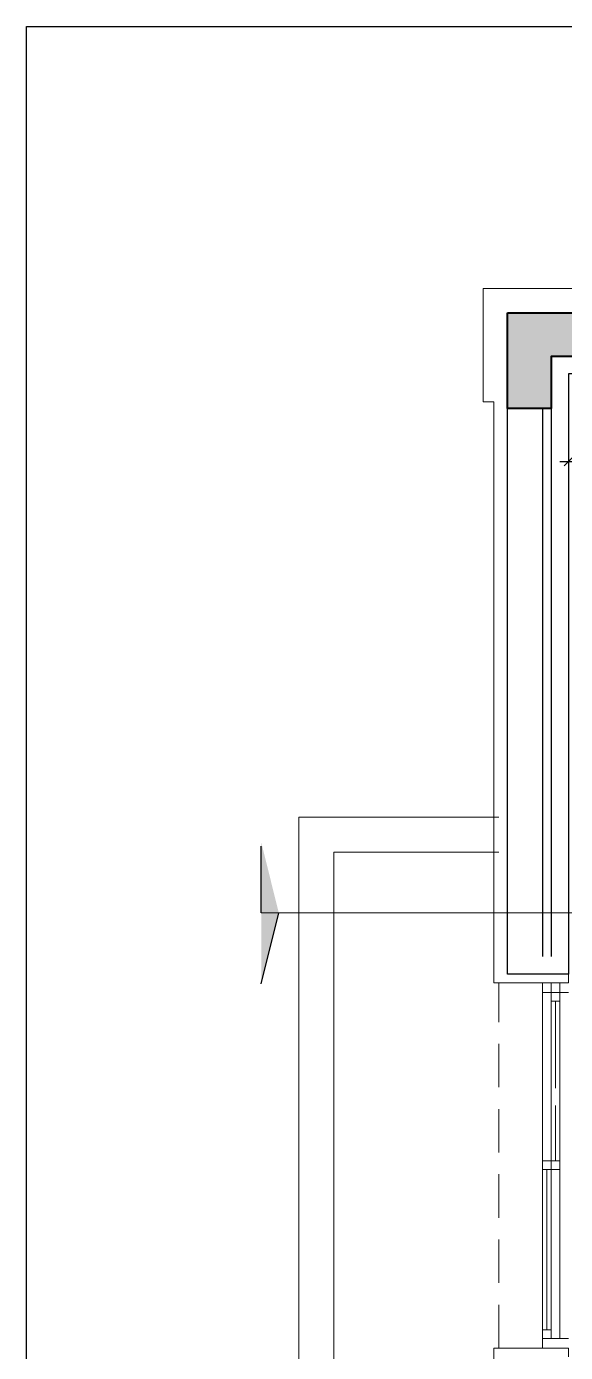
# Model space of a CAD drawing. Header units: inches. Extents: x -12478 to 399182, y -23212 to 525552.
# Drawn here: x 46772 to 49872, y 6717 to 14342 of the extents above; entities that cross this region are included whole.
import ezdxf

# ---------------------------------------------------------------- set-up
doc = ezdxf.new("R2010")
doc.units = ezdxf.units.IN
doc.header["$LTSCALE"] = 1000
doc.header["$MEASUREMENT"] = 0
for name, pattern in [('ACAD_ISO04W100', [30, 24, -3, 0, -3]), ('HIDDEN', [0.375, 0.25, -0.125]), ('HIDDEN2', [0.1875, 0.125, -0.0625])]:
    doc.linetypes.add(name, pattern=pattern)
for name, color, linetype in [('8', 8, 'Continuous'), ('A-DIM', 9, 'Continuous'), ('A-WALL', 7, 'Continuous'), ('Layer1', 1, 'Continuous')]:
    doc.layers.add(name, color=color, linetype=linetype)
for name, color, linetype, lineweight in [('A-DOOR', 134, 'Continuous', 18), ('A-FLOR-HIDN', 252, 'HIDDEN', 0), ('A-WALL-PRHT', 4, 'Continuous', 18), ('A-WALL-TILE', 8, 'Continuous', 9), ('XREF-V2-GF_COLS$0$A-COLS', 5, 'Continuous', 40), ('XREF-V2-GF_COLS$0$A-COLS-PATT', 252, 'Continuous', 20)]:
    doc.layers.add(name, color=color, linetype=linetype, lineweight=lineweight)
doc.styles.add('ZZ-Dim All', font='romans.shx', dxfattribs={"width": 0.8})
doc.dimstyles.new('DIM-100', dxfattribs={"dimscale": 50, "dimtxt": 1.25, "dimasz": 1, "dimexe": 1, "dimexo": 1, "dimgap": 0.6, "dimtad": 1, "dimdec": 0, "dimrnd": 5, "dimdsep": 46, "dimtxsty": 'ZZ-Dim All', "dimblk1": 'ARCHTICK', "dimblk2": 'ARCHTICK', "dimsah": 1, "dimcen": 1, "dimdle": 1, "dimclrd": 256, "dimclre": 8, "dimclrt": 256, "dimazin": 2, "dimtfac": 1, "dimtdec": 0, "dimtix": 1, "dimtmove": 2, "dimatfit": 2, "dimfxl": 0.1, "dimtolj": 1, "dimtzin": 0, "dimlwd": -1, "dimlwe": -1, "dimarcsym": 0})

# ---------------------------------------------------------------- blocks, each defined once
blk = doc.blocks.new('_ARCHTICK')
at = {"color": 0, "linetype": 'ByBlock', "const_width": 0.15}
blk.add_lwpolyline([(-0.5, -0.5), (0.5, 0.5)], dxfattribs=at)
blk = doc.blocks.new('*D459')
at = {"layer": 'A-DIM', "color": 8, "linetype": 'HIDDEN2', "transparency": 16777216}
for p, q in [((49889.3, 11982.9), (49889.3, 11790.2)), ((50089.3, 11957.9), (50089.3, 11790.2))]:
    blk.add_line(p, q, dxfattribs=at)
at = {"layer": 'A-DIM', "transparency": 16777216}
blk.add_line((49839.3, 11840.2), (50139.3, 11840.2), dxfattribs=at)
at = {"layer": 'Defpoints', "color": 0, "transparency": 16777216}
for p in [(49889.3, 12032.9, 0), (50089.3, 12007.9, 0), (50089.3, 11840.2)]:
    blk.add_point(p, dxfattribs=at)
at = {"layer": 'A-DIM', "transparency": 16777216, "xscale": 50, "yscale": 50, "zscale": 50, "rotation": 180}
blk.add_blockref('_ARCHTICK', (49889.3, 11840.2), dxfattribs=at)
at = {"layer": 'A-DIM', "transparency": 16777216, "xscale": 50, "yscale": 50, "zscale": 50}
blk.add_blockref('_ARCHTICK', (50089.3, 11840.2), dxfattribs=at)
at = {"layer": 'A-DIM', "color": 3, "transparency": 16777216, "insert": (49989.3, 11900.2), "char_height": 60, "attachment_point": 5, "style": 'ZZ-Dim All'}
blk.add_mtext('\\A1;200', dxfattribs=at)

msp = doc.modelspace()

# ---------------------------------------------------------------- hatches: boundary and pattern name
at = {"layer": 'Layer1'}
for points in [[(48122, 9653.2), (48223.1, 9245.2), (48122, 9245.2)], [(48122.3, 8837.1), (48223.5, 9245.1), (48122.3, 9245.1)]]:
    msp.add_hatch(color=256, dxfattribs=at).paths.add_polyline_path(points)
at = {"layer": 'XREF-V2-GF_COLS$0$A-COLS-PATT'}
msp.add_hatch(color=256, dxfattribs=at).paths.add_polyline_path([(49539.3, 12694.5), (50639.3, 12694.5), (50639.3, 12444.5), (49789.3, 12444.5), (49789.3, 12144.5), (49539.3, 12144.5)])

# ---------------------------------------------------------------- linework, layer by layer
at = {"layer": '8', "color": 1}
msp.add_lwpolyline([(46772.5, 14341.6), (65403.2, 14341.6), (65403.2, 2.5), (46772.5, 2.5)], close=True, dxfattribs=at)
at = {"layer": 'A-DOOR'}
for p, q in [((49739.4, 8842, 0), (49739.3, 6742, 0)), ((49739.3, 8787, 0), (49889.3, 8787, 0)), ((49789.3, 8842, 0), (49789.3, 6797, 0)), ((49839.3, 8842, 0), (49839.3, 6797, 0)), ((49789.3, 8737, 0), (49839.3, 8737, 0)), ((49814.3, 8737, 0), (49814.3, 8237, 0)), ((49814.3, 8137, 0), (49814.3, 7820, 0)), ((49739.3, 7820, 0), (49839.3, 7820, 0)), ((49739.3, 7770, 0), (49839.3, 7770, 0)), ((49764.3, 7770, 0), (49764.3, 6847, 0)), ((49739.3, 6847, 0), (49789.3, 6847, 0)), ((49739.3, 6797, 0), (49889.3, 6797, 0))]:
    msp.add_line(p, q, dxfattribs=at)
at = {"layer": 'A-FLOR-HIDN', "color": 1, "linetype": 'HIDDEN'}
msp.add_line((49489.3, 6742, 0), (49489.3, 8842, 0), dxfattribs=at)
at = {"layer": 'A-WALL', "color": 1}
for p, q in [((49739.3, 12144.5, 0), (49739.3, 8994.5, 0)), ((49789.3, 12144.5, 0), (49789.3, 8994.5, 0))]:
    msp.add_line(p, q, dxfattribs=at)
at = {"layer": 'A-WALL', "elevation": 0}
msp.add_lwpolyline([(49539.3, 12694.5), (51139.1, 12694.5), (51139.1, 12344.5), (49889.3, 12344.5), (49889.3, 8892), (49539.4, 8892), (49539.3, 12694.5)], dxfattribs=at)
at = {"layer": 'A-WALL-PRHT', "elevation": 0}
for points in [[(49489.3, 9794.5), (48339.3, 9794.5), (48339.3, 5794.5), (49489.3, 5794.5)], [(49489.3, 9594.5), (48539.3, 9594.5), (48539.3, 5994.5), (49489.3, 5994.5)]]:
    msp.add_lwpolyline(points, dxfattribs=at)
at = {"layer": 'A-WALL-TILE', "elevation": 0}
for points in [[(60139.3, 11464.6), (60219.3, 11464.6), (60219.3, 12184.6), (60279.3, 12184.6), (60279.3, 12834.6), (59629.3, 12834.6), (59629.3, 12774.6), (50049.3, 12774.5), (50049.3, 12834.5), (49399.3, 12834.5), (49399.3, 12184.5), (49459.3, 12184.5), (49459.3, 8842), (49889.3, 8842), (49889.3, 8892)], [(48290.8, 1151.2), (49019, 1879.5), (50609.4, 1879.5), (50609.4, 2814.5), (50049.4, 2814.5), (50049.4, 2749.5), (49399.4, 2749.5), (49399.4, 3399.5), (49459.4, 3399.5), (49459.3, 6742), (49889.3, 6742), (49889.3, 6692)]]:
    msp.add_lwpolyline(points, dxfattribs=at)
at = {"layer": 'Layer1'}
for p, q in [((48122, 9245.2, 0), (48122, 9628.7, 0)), ((48122.3, 8837.1, 0), (48223.5, 9245.1, 0))]:
    msp.add_line(p, q, dxfattribs=at)
at = {"layer": 'Layer1', "linetype": 'ACAD_ISO04W100', "ltscale": 10}
msp.add_line((61091.4, 9237.6, 0), (48122, 9245.2, 0), dxfattribs=at)
at = {"layer": 'XREF-V2-GF_COLS$0$A-COLS', "elevation": 0}
msp.add_lwpolyline([(49539.3, 12694.5), (50639.3, 12694.5), (50639.3, 12444.5), (49789.3, 12444.5), (49789.3, 12144.5), (49539.3, 12144.5)], close=True, dxfattribs=at)
msp.add_lwpolyline([(49539.3, 12694.5), (50639.3, 12694.5), (50639.3, 12444.5), (49789.3, 12444.5), (49789.3, 12144.5), (49539.3, 12144.5)], close=True, dxfattribs=at)

# ---------------------------------------------------------------- dimensions: what is measured, and where the dimension line sits
at = {"layer": 'A-DIM'}
dim = msp.add_linear_dim(base=(50089.3, 11840.2), p1=(49889.3, 12032.9, 0), p2=(50089.3, 12007.9, 0), dimstyle='DIM-100', override={"dimtxt": 1.2, "dimclrt": 3}, dxfattribs=at)
dim.commit()
dim.dimension.update_dxf_attribs({"geometry": '*D459', "text_midpoint": (49989.3, 11900.2)})

doc.saveas('drawing.dxf')
